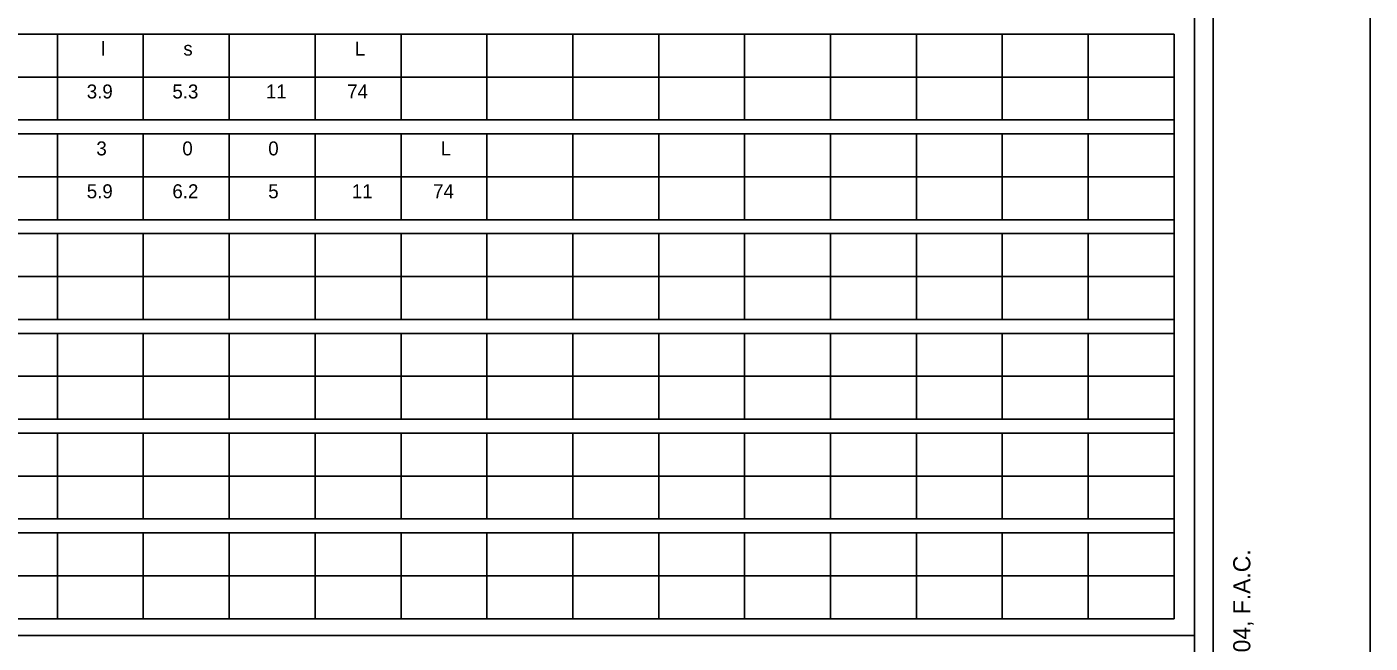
# Model space of a CAD drawing. Extents: x 764 to 1076, y -284 to -242.
# Drawn here: x 891.33 to 910.16, y -261.13 to -252.49 of the extents above; entities that cross this region are included whole.
import ezdxf

# ---------------------------------------------------------------- set-up
doc = ezdxf.new("R2010")
doc.units = 0
for name, color, linetype in [('GSSign', 7, 'Continuous'), ('PlotBorder_dp', 7, 'Continuous'), ('SheetBorder_dp', 7, 'Continuous'), ('SheetLinesMisc2_dp', 7, 'Continuous'), ('TextMisc', 7, 'Continuous')]:
    doc.layers.add(name, color=color, linetype=linetype)

msp = doc.modelspace()

# ---------------------------------------------------------------- linework, layer by layer
at = {"layer": 'PlotBorder_dp'}
msp.add_lwpolyline([(844.159, -241.805), (844.159, -284.205), (910.159, -284.205), (910.159, -241.805)], dxfattribs=at)
at = {"layer": 'SheetBorder_dp'}
msp.add_line((907.959, -242.205), (907.959, -283.805), dxfattribs=at)
at = {"layer": 'SheetLinesMisc2_dp'}
for p, q in [((907.699, -279.748), (907.699, -242.29)), ((877.817, -252.589), (907.411, -252.589)), ((891.761, -252.589), (891.761, -253.791)), ((892.964, -252.589), (892.964, -253.791)), ((894.168, -252.589), (894.168, -253.791)), ((895.372, -252.589), (895.372, -253.791)), ((896.576, -252.589), (896.576, -253.791)), ((897.78, -252.589), (897.78, -253.791)), ((898.984, -252.589), (898.984, -253.791)), ((900.188, -252.589), (900.188, -253.791)), ((901.391, -252.589), (901.391, -253.791)), ((902.595, -252.589), (902.595, -253.791)), ((903.799, -252.589), (903.799, -253.791)), ((905.003, -252.589), (905.003, -253.791)), ((906.207, -252.589), (906.207, -253.791)), ((907.411, -260.783), (907.411, -252.589)), ((877.817, -253.19), (907.411, -253.19)), ((877.817, -253.791), (907.411, -253.791)), ((877.817, -253.987), (907.411, -253.987)), ((891.761, -253.987), (891.761, -255.189)), ((892.964, -253.987), (892.964, -255.189)), ((894.168, -253.987), (894.168, -255.189)), ((895.372, -253.987), (895.372, -255.189)), ((896.576, -253.987), (896.576, -255.189)), ((897.78, -253.987), (897.78, -255.189)), ((898.984, -253.987), (898.984, -255.189)), ((900.188, -253.987), (900.188, -255.189)), ((901.391, -253.987), (901.391, -255.189)), ((902.595, -253.987), (902.595, -255.189)), ((903.799, -253.987), (903.799, -255.189)), ((905.003, -253.987), (905.003, -255.189)), ((906.207, -253.987), (906.207, -255.189)), ((877.817, -254.588), (907.411, -254.588)), ((877.817, -255.189), (907.411, -255.189)), ((877.817, -255.385), (907.411, -255.385)), ((891.761, -255.385), (891.761, -256.588)), ((892.964, -255.385), (892.964, -256.588)), ((894.168, -255.385), (894.168, -256.588)), ((895.372, -255.385), (895.372, -256.588)), ((896.576, -255.385), (896.576, -256.588)), ((897.78, -255.385), (897.78, -256.588)), ((898.984, -255.385), (898.984, -256.588)), ((900.188, -255.385), (900.188, -256.588)), ((901.391, -255.385), (901.391, -256.588)), ((902.595, -255.385), (902.595, -256.588)), ((903.799, -255.385), (903.799, -256.588)), ((905.003, -255.385), (905.003, -256.588)), ((906.207, -255.385), (906.207, -256.588)), ((877.817, -255.987), (907.411, -255.987)), ((877.817, -256.588), (907.411, -256.588)), ((877.817, -256.784), (907.411, -256.784)), ((891.761, -256.784), (891.761, -257.986)), ((892.964, -256.784), (892.964, -257.986)), ((894.168, -256.784), (894.168, -257.986)), ((895.372, -256.784), (895.372, -257.986)), ((896.576, -256.784), (896.576, -257.986)), ((897.78, -256.784), (897.78, -257.986)), ((898.984, -256.784), (898.984, -257.986)), ((900.188, -256.784), (900.188, -257.986)), ((901.391, -256.784), (901.391, -257.986)), ((902.595, -256.784), (902.595, -257.986)), ((903.799, -256.784), (903.799, -257.986)), ((905.003, -256.784), (905.003, -257.986)), ((906.207, -256.784), (906.207, -257.986)), ((877.817, -257.385), (907.411, -257.385)), ((877.817, -257.986), (907.411, -257.986)), ((877.817, -258.182), (907.411, -258.182)), ((891.761, -258.182), (891.761, -259.384)), ((892.964, -258.182), (892.964, -259.384)), ((894.168, -258.182), (894.168, -259.384)), ((895.372, -258.182), (895.372, -259.384)), ((896.576, -258.182), (896.576, -259.384)), ((897.78, -258.182), (897.78, -259.384)), ((898.984, -258.182), (898.984, -259.384)), ((900.188, -258.182), (900.188, -259.384)), ((901.391, -258.182), (901.391, -259.384)), ((902.595, -258.182), (902.595, -259.384)), ((903.799, -258.182), (903.799, -259.384)), ((905.003, -258.182), (905.003, -259.384)), ((906.207, -258.182), (906.207, -259.384)), ((877.817, -258.783), (907.411, -258.783)), ((877.817, -259.384), (907.411, -259.384)), ((877.817, -259.58), (907.411, -259.58)), ((891.761, -259.58), (891.761, -260.783)), ((892.964, -259.58), (892.964, -260.783)), ((894.168, -259.58), (894.168, -260.783)), ((895.372, -259.58), (895.372, -260.783)), ((896.576, -259.58), (896.576, -260.783)), ((897.78, -259.58), (897.78, -260.783)), ((898.984, -259.58), (898.984, -260.783)), ((900.188, -259.58), (900.188, -260.783)), ((901.391, -259.58), (901.391, -260.783)), ((902.595, -259.58), (902.595, -260.783)), ((903.799, -259.58), (903.799, -260.783)), ((905.003, -259.58), (905.003, -260.783)), ((906.207, -259.58), (906.207, -260.783)), ((877.817, -260.181), (907.411, -260.181)), ((877.817, -260.783), (907.411, -260.783)), ((847.523, -261.019), (907.699, -261.019))]:
    msp.add_line(p, q, dxfattribs=at)

# ---------------------------------------------------------------- texts
at = {"layer": 'GSSign'}
for s, height, p in [('l', 0.196, (892.372, -252.889)), ('s', 0.196, (893.525, -252.889)), ('L', 0.196, (895.928, -252.889)), ('3.9', 0.1961, (892.171, -253.49)), ('5.3', 0.1961, (893.371, -253.49)), ('11', 0.1961, (894.682, -253.49)), ('74', 0.1961, (895.821, -253.49)), ('3', 0.196, (892.306, -254.288)), ('0', 0.196, (893.511, -254.288)), ('0', 0.196, (894.715, -254.288)), ('L', 0.196, (897.132, -254.288)), ('5.9', 0.1961, (892.171, -254.889)), ('6.2', 0.1961, (893.371, -254.889)), ('5', 0.196, (894.715, -254.889)), ('11', 0.1961, (895.886, -254.889)), ('74', 0.1961, (897.025, -254.889))]:
    msp.add_text(s, height=height, dxfattribs=at).set_placement(p)
at = {"layer": 'TextMisc'}
msp.add_text('THE OFFICIAL RECORD OF THIS SHEET IS THE ELECTRONIC FILE DIGITALLY SIGNED AND SEALED UNDER RULE 61G15-23.004, F.A.C.', height=0.24, rotation=90, dxfattribs=at).set_placement((908.48, -280.605))

doc.saveas('drawing.dxf')
